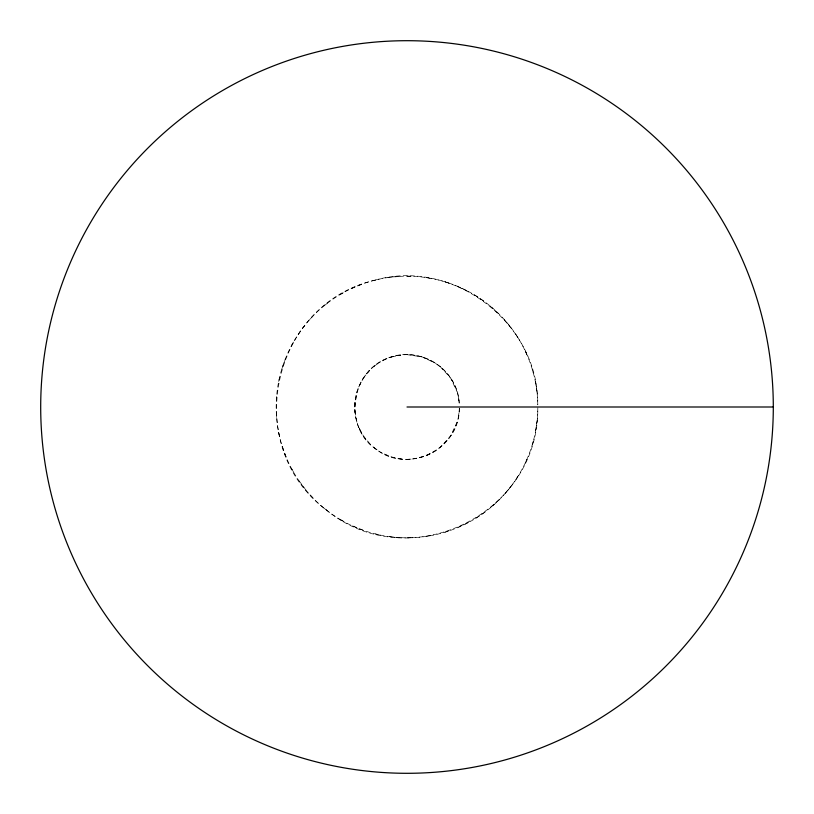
<?xml version="1.0" encoding="UTF-8"?>
<svg xmlns="http://www.w3.org/2000/svg" width="814" height="814" viewBox="0 0 814 814"><rect width="100%" height="100%" fill="white"/><g stroke="black" fill="none" stroke-linecap="round" stroke-linejoin="round"><path stroke-width="0.61" stroke-dasharray="4.07 3.05" d="M375.356 280.067C271.327 303.795 240.496 445.96 326.455 510.093C408.984 577.675 539.163 514.194 537.8 408.068M459.279 408.028C460.521 448.88 407.509 474.928 375.885 449.074C341.504 426.139 351.719 367.145 391.676 356.97M354.67 407L356.929 391.809M276.333 400.58L276.811 394.18M537.189 419.821L535.307 432.519M458.323 417.206L459.076 412.128M278.693 381.481L280.097 375.213M532.193 444.973L533.903 438.787M281.807 369.027L286.141 356.939M457.071 422.191L450.508 436.07L440.201 447.446M525.264 462.932L527.859 457.061M358.659 386.976L363.644 377.696M291.493 345.584L294.79 339.743M515.771 479.68L519.21 474.257M298.229 334.32L305.871 324.013M512.077 484.93L503.937 494.851M363.492 377.93L369.22 370.787M366.554 373.799L369.994 369.994M310.063 319.149L314.499 314.499M499.501 499.501L489.987 508.129M324.013 305.871L329.07 301.923M373.799 366.554L377.93 363.492M484.93 512.077L474.257 519.21M436.07 450.508L427.024 455.341L417.206 458.323M339.743 294.79L345.329 291.626M468.671 522.374L457.061 527.859M382.336 360.846C414.285 342.002 459.472 367.775 459.228 404.945M351.068 288.736L362.932 283.821M444.973 532.193L451.068 530.179M375.213 280.097C453.215 257.712 539.265 323.728 537.769 404.863M391.809 356.929L400.356 355.097M426.2 536.406L432.519 535.307M396.794 355.677L401.872 354.924M387.8 277.594L400.58 276.333M407 459.33L412.128 459.076M407 537.82L413.42 537.667M407 276.18L413.42 276.333M407 354.67L422.191 356.929L436.07 363.492M400.58 537.667L387.8 536.406M401.872 459.076L391.809 457.071L382.336 453.154M426.2 277.594L432.519 278.693M375.356 533.933L381.481 535.307M444.973 281.807L451.068 283.821M362.932 530.179L351.068 525.264M457.061 286.141L468.671 291.626M339.743 519.21L345.329 522.374M474.257 294.79L484.93 301.923M373.799 447.446L377.93 450.508M324.013 508.129L329.07 512.077M489.987 305.871L499.501 314.499M440.201 366.554L450.508 377.93L457.071 391.809M310.063 494.851L314.499 499.501M369.994 444.006L363.644 436.304M503.937 319.149L512.077 329.07M305.871 489.987L298.229 479.68M515.771 334.32L519.21 339.743M291.493 468.416L294.79 474.257M359.32 428.551L363.492 436.07M358.659 427.024L360.846 431.664M525.264 351.068L527.859 356.939M286.141 457.061L281.807 444.973M532.193 369.027L533.903 375.213M356.929 422.191L354.863 411.436M278.693 432.519L280.097 438.787M535.307 381.481L537.189 394.18M458.323 396.794L459.076 401.872M276.333 413.42L276.811 419.821M354.863 402.564L354.924 412.128M459.31 408.241A52.33 52.33 0 0 1 381.196 452.523A52.33 52.33 0 0 1 379.059 362.759A52.33 52.33 0 0 1 459.198 403.266M340.578 519.708A130.82 130.82 0 0 0 537.82 408.17A130.82 130.82 0 0 0 342.602 293.121A130.82 130.82 0 0 0 340.578 519.708"/><path stroke-width="1.22" d="M407 407L773.3 407A366.3 366.3 0 0 1 223.85 724.226A366.3 366.3 0 0 1 223.85 89.774A366.3 366.3 0 0 1 773.3 407"/></g></svg>
